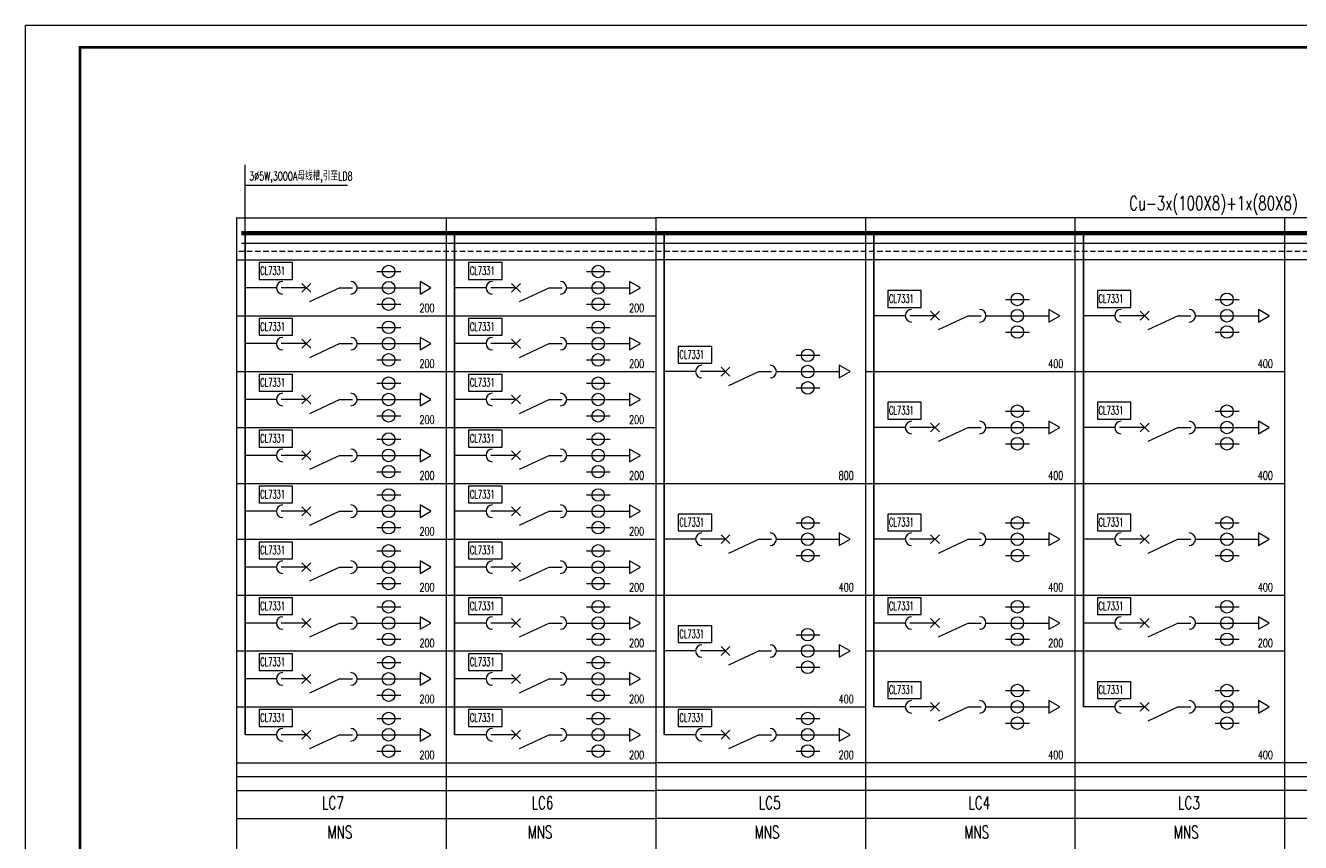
# Model space of a CAD drawing. Extents: x -336391 to 664021, y -458009 to -178412.
# Drawn here: x 297610 to 356012, y -411342 to -373909 of the extents above; entities that cross this region are included whole.
import ezdxf
from ezdxf.enums import TextEntityAlignment as Align

# ---------------------------------------------------------------- set-up
doc = ezdxf.new("R2010")
doc.units = 0
doc.header["$LTSCALE"] = 1000
doc.header["$MEASUREMENT"] = 0
doc.linetypes.add('DASHED2', pattern=[0.375, 0.25, -0.125])
for name, color, linetype in [('A-墙线', 7, 'CONTINUOUS'), ('EQUIP-箱柜', 3, 'CONTINUOUS'), ('WIRE-照明', 6, 'CONTINUOUS'), ('图框', 7, 'CONTINUOUS'), ('电气-文字', 4, 'CONTINUOUS'), ('电气-电缆沟', 9, 'CONTINUOUS'), ('电气-设备标注', 4, 'CONTINUOUS')]:
    doc.layers.add(name, color=color, linetype=linetype)
doc.styles.add('HZ', font='tjromans.shx', dxfattribs={"width": 0.75, "bigfont": 'tjhztxt.shx'})
doc.styles.get("Standard").update_dxf_attribs({"font": 'simplex.shx', "bigfont": 'hztxt.shx'})
doc.linetypes.add('接地线', pattern='A,0.5,-0.25,0,-0.25,["/",Standard,S=0.25,R=0,X=-0.8,Y=-0.12]', length=1)

# ---------------------------------------------------------------- blocks, each defined once
blk = doc.blocks.new('tk2')
at = {"layer": '图框'}
for p in [(118900, 84100), (0, 0)]:
    blk.add_line(p, (0, 84100), dxfattribs=at)
at = {"layer": '图框', "const_width": 120}
blk.add_lwpolyline([(117900, 1000), (117900, 83100), (2500, 83100), (2500, 1000)], close=True, dxfattribs=at)

msp = doc.modelspace()

# ---------------------------------------------------------------- linework, layer by layer
at = {"layer": 'EQUIP-箱柜'}
for p, q in [((313706.9, -385179.5), (314795.5, -385179.5)), ((323306.9, -385179.5), (324395.5, -385179.5)), ((310270.7, -385722.3), (310678, -386129.6)), ((310678, -385722.3), (310270.7, -386129.6)), ((312010.3, -385926), (310618.2, -386575.1)), ((320278, -385722.3), (319870.7, -386129.6)), ((319870.7, -385722.3), (320278, -386129.6)), ((321610.3, -385926), (320218.2, -386575.1)), ((342506.9, -386459.5), (343595.5, -386459.5)), ((352106.9, -386459.5), (353195.5, -386459.5)), ((313706.9, -386672.5), (314795.5, -386672.5)), ((323306.9, -386672.5), (324395.5, -386672.5)), ((339070.7, -387002.3), (339478, -387409.6)), ((339478, -387002.3), (339070.7, -387409.6)), ((348670.7, -387002.3), (349078, -387409.6)), ((349078, -387002.3), (348670.7, -387409.6)), ((313706.9, -387739.5), (314795.5, -387739.5)), ((323306.9, -387739.5), (324395.5, -387739.5)), ((340810.3, -387206), (339418.2, -387855.1)), ((350410.3, -387206), (349018.2, -387855.1)), ((310270.7, -388282.3), (310678, -388689.6)), ((310678, -388282.3), (310270.7, -388689.6)), ((320278, -388282.3), (319870.7, -388689.6)), ((319870.7, -388282.3), (320278, -388689.6)), ((342506.9, -387952.5), (343595.5, -387952.5)), ((352106.9, -387952.5), (353195.5, -387952.5)), ((312010.3, -388486), (310618.2, -389135.1)), ((321610.3, -388486), (320218.2, -389135.1)), ((313706.9, -389232.5), (314795.5, -389232.5)), ((323306.9, -389232.5), (324395.5, -389232.5)), ((332906.9, -389019.5), (333995.5, -389019.5)), ((329878, -389562.3), (329470.7, -389969.6)), ((329470.7, -389562.3), (329878, -389969.6)), ((331210.3, -389766), (329818.2, -390415.1)), ((313706.9, -390299.5), (314795.5, -390299.5)), ((323306.9, -390299.5), (324395.5, -390299.5)), ((332906.9, -390512.5), (333995.5, -390512.5)), ((310270.7, -390842.3), (310678, -391249.6)), ((310678, -390842.3), (310270.7, -391249.6)), ((312010.3, -391046), (310618.2, -391695.1)), ((320278, -390842.3), (319870.7, -391249.6)), ((319870.7, -390842.3), (320278, -391249.6)), ((321610.3, -391046), (320218.2, -391695.1)), ((313706.9, -391792.5), (314795.5, -391792.5)), ((323306.9, -391792.5), (324395.5, -391792.5)), ((342506.9, -391579.5), (343595.5, -391579.5)), ((352106.9, -391579.5), (353195.5, -391579.5)), ((339070.7, -392122.3), (339478, -392529.6)), ((339478, -392122.3), (339070.7, -392529.6)), ((340810.3, -392326), (339418.2, -392975.1)), ((348670.7, -392122.3), (349078, -392529.6)), ((349078, -392122.3), (348670.7, -392529.6)), ((350410.3, -392326), (349018.2, -392975.1)), ((313706.9, -392859.5), (314795.5, -392859.5)), ((323306.9, -392859.5), (324395.5, -392859.5)), ((310270.7, -393402.3), (310678, -393809.6)), ((310678, -393402.3), (310270.7, -393809.6)), ((312010.3, -393606), (310618.2, -394255.1)), ((320278, -393402.3), (319870.7, -393809.6)), ((319870.7, -393402.3), (320278, -393809.6)), ((321610.3, -393606), (320218.2, -394255.1)), ((342506.9, -393072.5), (343595.5, -393072.5)), ((352106.9, -393072.5), (353195.5, -393072.5)), ((313706.9, -394352.5), (314795.5, -394352.5)), ((323306.9, -394352.5), (324395.5, -394352.5)), ((310678, -395962.3), (310270.7, -396369.6)), ((310270.7, -395962.3), (310678, -396369.6)), ((313706.9, -395419.5), (314795.5, -395419.5)), ((320278, -395962.3), (319870.7, -396369.6)), ((319870.7, -395962.3), (320278, -396369.6)), ((323306.9, -395419.5), (324395.5, -395419.5)), ((312010.3, -396166), (310618.2, -396815.1)), ((321610.3, -396166), (320218.2, -396815.1)), ((313706.9, -396912.5), (314795.5, -396912.5)), ((323306.9, -396912.5), (324395.5, -396912.5)), ((332906.9, -396699.5), (333995.5, -396699.5)), ((342506.9, -396699.5), (343595.5, -396699.5)), ((352106.9, -396699.5), (353195.5, -396699.5)), ((329470.7, -397242.3), (329878, -397649.6)), ((329878, -397242.3), (329470.7, -397649.6)), ((331210.3, -397446), (329818.2, -398095.1)), ((339070.7, -397242.3), (339478, -397649.6)), ((339478, -397242.3), (339070.7, -397649.6)), ((340810.3, -397446), (339418.2, -398095.1)), ((348670.7, -397242.3), (349078, -397649.6)), ((349078, -397242.3), (348670.7, -397649.6)), ((350410.3, -397446), (349018.2, -398095.1)), ((313706.9, -397979.5), (314795.5, -397979.5)), ((323306.9, -397979.5), (324395.5, -397979.5)), ((332906.9, -398192.5), (333995.5, -398192.5)), ((342506.9, -398192.5), (343595.5, -398192.5)), ((352106.9, -398192.5), (353195.5, -398192.5)), ((310270.7, -398522.3), (310678, -398929.6)), ((310678, -398522.3), (310270.7, -398929.6)), ((312010.3, -398726), (310618.2, -399375.1)), ((320278, -398522.3), (319870.7, -398929.6)), ((319870.7, -398522.3), (320278, -398929.6)), ((321610.3, -398726), (320218.2, -399375.1)), ((313706.9, -399472.5), (314795.5, -399472.5)), ((323306.9, -399472.5), (324395.5, -399472.5)), ((313706.9, -400539.5), (314795.5, -400539.5)), ((323306.9, -400539.5), (324395.5, -400539.5)), ((342506.9, -400539.5), (343595.5, -400539.5)), ((352106.9, -400539.5), (353195.5, -400539.5)), ((310678, -401082.3), (310270.7, -401489.6)), ((310270.7, -401082.3), (310678, -401489.6)), ((319870.7, -401082.3), (320278, -401489.6)), ((320278, -401082.3), (319870.7, -401489.6)), ((339070.7, -401082.3), (339478, -401489.6)), ((339478, -401082.3), (339070.7, -401489.6)), ((349078, -401082.3), (348670.7, -401489.6)), ((348670.7, -401082.3), (349078, -401489.6)), ((312010.3, -401286), (310618.2, -401935.1)), ((321610.3, -401286), (320218.2, -401935.1)), ((340810.3, -401286), (339418.2, -401935.1)), ((350410.3, -401286), (349018.2, -401935.1)), ((313706.9, -402032.5), (314795.5, -402032.5)), ((323306.9, -402032.5), (324395.5, -402032.5)), ((329470.7, -402362.3), (329878, -402769.6)), ((329878, -402362.3), (329470.7, -402769.6)), ((332906.9, -401819.5), (333995.5, -401819.5)), ((342506.9, -402032.5), (343595.5, -402032.5)), ((352106.9, -402032.5), (353195.5, -402032.5)), ((331210.3, -402566), (329818.2, -403215.1)), ((313706.9, -403099.5), (314795.5, -403099.5)), ((323306.9, -403099.5), (324395.5, -403099.5)), ((332906.9, -403312.5), (333995.5, -403312.5)), ((310270.7, -403642.3), (310678, -404049.6)), ((310678, -403642.3), (310270.7, -404049.6)), ((312010.3, -403846), (310618.2, -404495.1)), ((320278, -403642.3), (319870.7, -404049.6)), ((319870.7, -403642.3), (320278, -404049.6)), ((321610.3, -403846), (320218.2, -404495.1)), ((313706.9, -404592.5), (314795.5, -404592.5)), ((323306.9, -404592.5), (324395.5, -404592.5)), ((342506.9, -404379.5), (343595.5, -404379.5)), ((352106.9, -404379.5), (353195.5, -404379.5)), ((339070.7, -404922.3), (339478, -405329.6)), ((339478, -404922.3), (339070.7, -405329.6)), ((340810.3, -405126), (339418.2, -405775.1)), ((348670.7, -404922.3), (349078, -405329.6)), ((349078, -404922.3), (348670.7, -405329.6)), ((350410.3, -405126), (349018.2, -405775.1)), ((313706.9, -405659.5), (314795.5, -405659.5)), ((323306.9, -405659.5), (324395.5, -405659.5)), ((332906.9, -405659.5), (333995.5, -405659.5)), ((342506.9, -405872.5), (343595.5, -405872.5)), ((352106.9, -405872.5), (353195.5, -405872.5)), ((310270.7, -406202.3), (310678, -406609.6)), ((310678, -406202.3), (310270.7, -406609.6)), ((312010.3, -406406), (310618.2, -407055.1)), ((319870.7, -406202.3), (320278, -406609.6)), ((320278, -406202.3), (319870.7, -406609.6)), ((321610.3, -406406), (320218.2, -407055.1)), ((329878, -406202.3), (329470.7, -406609.6)), ((329470.7, -406202.3), (329878, -406609.6)), ((331210.3, -406406), (329818.2, -407055.1)), ((313706.9, -407152.5), (314795.5, -407152.5)), ((323306.9, -407152.5), (324395.5, -407152.5)), ((332906.9, -407152.5), (333995.5, -407152.5))]:
    msp.add_line(p, q, dxfattribs=at)
at = {"layer": 'EQUIP-箱柜', "color": 3}
for p, q in [((310474.3, -385926), (309322.3, -385926)), ((312010.3, -385926), (312586.3, -385926)), ((320074.3, -385926), (318922.3, -385926)), ((321610.3, -385926), (322186.3, -385926)), ((339274.3, -387206), (338122.3, -387206)), ((340810.3, -387206), (341386.3, -387206)), ((348874.3, -387206), (347722.3, -387206)), ((350410.3, -387206), (350986.3, -387206)), ((310474.3, -388486), (309322.3, -388486)), ((312010.3, -388486), (312586.3, -388486)), ((320074.3, -388486), (318922.3, -388486)), ((321610.3, -388486), (322186.3, -388486)), ((329674.3, -389766), (328522.3, -389766)), ((331210.3, -389766), (331786.3, -389766)), ((310474.3, -391046), (309322.3, -391046)), ((312010.3, -391046), (312586.3, -391046)), ((320074.3, -391046), (318922.3, -391046)), ((321610.3, -391046), (322186.3, -391046)), ((339274.3, -392326), (338122.3, -392326)), ((340810.3, -392326), (341386.3, -392326)), ((348874.3, -392326), (347722.3, -392326)), ((350410.3, -392326), (350986.3, -392326)), ((310474.3, -393606), (309322.3, -393606)), ((312010.3, -393606), (312586.3, -393606)), ((320074.3, -393606), (318922.3, -393606)), ((321610.3, -393606), (322186.3, -393606)), ((310474.3, -396166), (309322.3, -396166)), ((312010.3, -396166), (312586.3, -396166)), ((320074.3, -396166), (318922.3, -396166)), ((321610.3, -396166), (322186.3, -396166)), ((329674.3, -397446), (328522.3, -397446)), ((331210.3, -397446), (331786.3, -397446)), ((339274.3, -397446), (338122.3, -397446)), ((340810.3, -397446), (341386.3, -397446)), ((348874.3, -397446), (347722.3, -397446)), ((350410.3, -397446), (350986.3, -397446)), ((310474.3, -398726), (309322.3, -398726)), ((312010.3, -398726), (312586.3, -398726)), ((320074.3, -398726), (318922.3, -398726)), ((321610.3, -398726), (322186.3, -398726)), ((310474.3, -401286), (309322.3, -401286)), ((312010.3, -401286), (312586.3, -401286)), ((320074.3, -401286), (318922.3, -401286)), ((321610.3, -401286), (322186.3, -401286)), ((339274.3, -401286), (338122.3, -401286)), ((340810.3, -401286), (341386.3, -401286)), ((348874.3, -401286), (347722.3, -401286)), ((350410.3, -401286), (350986.3, -401286)), ((329674.3, -402566), (328522.3, -402566)), ((331210.3, -402566), (331786.3, -402566)), ((310474.3, -403846), (309322.3, -403846)), ((312010.3, -403846), (312586.3, -403846)), ((320074.3, -403846), (318922.3, -403846)), ((321610.3, -403846), (322186.3, -403846)), ((339274.3, -405126), (338122.3, -405126)), ((340810.3, -405126), (341386.3, -405126)), ((348874.3, -405126), (347722.3, -405126)), ((350410.3, -405126), (350986.3, -405126)), ((310474.3, -406406), (309322.3, -406406)), ((312010.3, -406406), (312586.3, -406406)), ((320074.3, -406406), (318922.3, -406406)), ((321610.3, -406406), (322186.3, -406406)), ((329674.3, -406406), (328522.3, -406406)), ((331210.3, -406406), (331786.3, -406406))]:
    msp.add_line(p, q, dxfattribs=at)
at = {"layer": 'EQUIP-箱柜'}
for points in [[(315682.3, -386214), (316181.2, -385926), (315682.3, -385638)], [(325282.3, -386214), (325781.2, -385926), (325282.3, -385638)], [(344482.3, -387494), (344981.2, -387206), (344482.3, -386918)], [(354082.3, -387494), (354581.2, -387206), (354082.3, -386918)], [(315682.3, -388774), (316181.2, -388486), (315682.3, -388198)], [(325282.3, -388774), (325781.2, -388486), (325282.3, -388198)], [(334882.3, -390054), (335381.2, -389766), (334882.3, -389478)], [(315682.3, -391334), (316181.2, -391046), (315682.3, -390758)], [(325282.3, -391334), (325781.2, -391046), (325282.3, -390758)], [(344482.3, -392614), (344981.2, -392326), (344482.3, -392038)], [(354082.3, -392614), (354581.2, -392326), (354082.3, -392038)], [(315682.3, -393894), (316181.2, -393606), (315682.3, -393318)], [(325282.3, -393894), (325781.2, -393606), (325282.3, -393318)], [(315682.3, -396454), (316181.2, -396166), (315682.3, -395878)], [(325282.3, -396454), (325781.2, -396166), (325282.3, -395878)], [(334882.3, -397734), (335381.2, -397446), (334882.3, -397158)], [(344482.3, -397734), (344981.2, -397446), (344482.3, -397158)], [(354082.3, -397734), (354581.2, -397446), (354082.3, -397158)], [(315682.3, -399014), (316181.2, -398726), (315682.3, -398438)], [(325282.3, -399014), (325781.2, -398726), (325282.3, -398438)], [(315682.3, -401574), (316181.2, -401286), (315682.3, -400998)], [(325282.3, -401574), (325781.2, -401286), (325282.3, -400998)], [(344482.3, -401574), (344981.2, -401286), (344482.3, -400998)], [(354082.3, -401574), (354581.2, -401286), (354082.3, -400998)], [(334882.3, -402854), (335381.2, -402566), (334882.3, -402278)], [(315682.3, -404134), (316181.2, -403846), (315682.3, -403558)], [(325282.3, -404134), (325781.2, -403846), (325282.3, -403558)], [(344482.3, -405414), (344981.2, -405126), (344482.3, -404838)], [(354082.3, -405414), (354581.2, -405126), (354082.3, -404838)], [(315682.3, -406694), (316181.2, -406406), (315682.3, -406118)], [(325282.3, -406694), (325781.2, -406406), (325282.3, -406118)], [(334882.3, -406694), (335381.2, -406406), (334882.3, -406118)]]:
    msp.add_lwpolyline(points, close=True, dxfattribs=at)
for centre in [(314242.3, -385179.5), (323842.3, -385179.5), (314242.3, -385926), (323842.3, -385926), (314242.3, -386672.5), (323842.3, -386672.5), (343042.3, -386459.5), (352642.3, -386459.5), (343042.3, -387206), (352642.3, -387206), (314242.3, -387739.5), (323842.3, -387739.5), (343042.3, -387952.5), (352642.3, -387952.5), (314242.3, -388486), (323842.3, -388486), (314242.3, -389232.5), (323842.3, -389232.5), (333442.3, -389019.5), (333442.3, -389766), (314242.3, -390299.5), (323842.3, -390299.5), (333442.3, -390512.5), (314242.3, -391046), (323842.3, -391046), (314242.3, -391792.5), (323842.3, -391792.5), (343042.3, -391579.5), (352642.3, -391579.5), (343042.3, -392326), (352642.3, -392326), (314242.3, -392859.5), (323842.3, -392859.5), (343042.3, -393072.5), (352642.3, -393072.5), (314242.3, -393606), (323842.3, -393606), (314242.3, -394352.5), (323842.3, -394352.5), (314242.3, -395419.5), (323842.3, -395419.5), (314242.3, -396166), (323842.3, -396166), (333442.3, -396699.5), (343042.3, -396699.5), (352642.3, -396699.5), (314242.3, -396912.5), (323842.3, -396912.5), (314242.3, -397979.5), (323842.3, -397979.5), (333442.3, -397446), (343042.3, -397446), (352642.3, -397446), (333442.3, -398192.5), (343042.3, -398192.5), (352642.3, -398192.5), (314242.3, -398726), (323842.3, -398726), (314242.3, -399472.5), (323842.3, -399472.5), (314242.3, -400539.5), (323842.3, -400539.5), (343042.3, -400539.5), (352642.3, -400539.5), (314242.3, -401286), (323842.3, -401286), (343042.3, -401286), (352642.3, -401286), (314242.3, -402032.5), (323842.3, -402032.5), (333442.3, -401819.5), (343042.3, -402032.5), (352642.3, -402032.5), (333442.3, -402566), (314242.3, -403099.5), (323842.3, -403099.5), (333442.3, -403312.5), (314242.3, -403846), (323842.3, -403846), (343042.3, -404379.5), (352642.3, -404379.5), (314242.3, -404592.5), (323842.3, -404592.5), (343042.3, -405126), (352642.3, -405126), (314242.3, -405659.5), (323842.3, -405659.5), (333442.3, -405659.5), (343042.3, -405872.5), (352642.3, -405872.5), (314242.3, -406406), (323842.3, -406406), (333442.3, -406406), (314242.3, -407152.5), (323842.3, -407152.5), (333442.3, -407152.5)]:
    msp.add_circle(centre, 288, dxfattribs=at)
for centre, start, end in [((309394.3, -385926), 90, 270), ((312514.3, -385926), 270, 90), ((318994.3, -385926), 90, 270), ((322114.3, -385926), 270, 90), ((338194.3, -387206), 90, 270), ((341314.3, -387206), 270, 90), ((347794.3, -387206), 90, 270), ((350914.3, -387206), 270, 90), ((309394.3, -388486), 90, 270), ((312514.3, -388486), 270, 90), ((318994.3, -388486), 90, 270), ((322114.3, -388486), 270, 90), ((328594.3, -389766), 90, 270), ((331714.3, -389766), 270, 90), ((309394.3, -391046), 90, 270), ((312514.3, -391046), 270, 90), ((318994.3, -391046), 90, 270), ((322114.3, -391046), 270, 90), ((338194.3, -392326), 90, 270), ((341314.3, -392326), 270, 90), ((347794.3, -392326), 90, 270), ((350914.3, -392326), 270, 90), ((309394.3, -393606), 90, 270), ((312514.3, -393606), 270, 90), ((318994.3, -393606), 90, 270), ((322114.3, -393606), 270, 90), ((309394.3, -396166), 90, 270), ((312514.3, -396166), 270, 90), ((318994.3, -396166), 90, 270), ((322114.3, -396166), 270, 90), ((328594.3, -397446), 90, 270), ((331714.3, -397446), 270, 90), ((338194.3, -397446), 90, 270), ((341314.3, -397446), 270, 90), ((347794.3, -397446), 90, 270), ((350914.3, -397446), 270, 90), ((309394.3, -398726), 90, 270), ((312514.3, -398726), 270, 90), ((318994.3, -398726), 90, 270), ((322114.3, -398726), 270, 90), ((309394.3, -401286), 90, 270), ((312514.3, -401286), 270, 90), ((318994.3, -401286), 90, 270), ((322114.3, -401286), 270, 90), ((338194.3, -401286), 90, 270), ((341314.3, -401286), 270, 90), ((347794.3, -401286), 90, 270), ((350914.3, -401286), 270, 90), ((328594.3, -402566), 90, 270), ((331714.3, -402566), 270, 90), ((309394.3, -403846), 90, 270), ((312514.3, -403846), 270, 90), ((318994.3, -403846), 90, 270), ((322114.3, -403846), 270, 90), ((338194.3, -405126), 90, 270), ((341314.3, -405126), 270, 90), ((347794.3, -405126), 90, 270), ((350914.3, -405126), 270, 90), ((309394.3, -406406), 90, 270), ((312514.3, -406406), 270, 90), ((318994.3, -406406), 90, 270), ((322114.3, -406406), 270, 90), ((328594.3, -406406), 90, 270), ((331714.3, -406406), 270, 90)]:
    msp.add_arc(centre, 288, start, end, dxfattribs=at)
at = {"layer": 'WIRE-照明'}
for p, q in [((307666.3, -383420.3), (307666.3, -380290.5)), ((309106.3, -385926), (307666.3, -385926)), ((312802.3, -385926), (315682.3, -385926)), ((318706.3, -385926), (317266.3, -385926)), ((322402.3, -385926), (325282.3, -385926)), ((337906.3, -387206), (336466.3, -387206)), ((341602.3, -387206), (344482.3, -387206)), ((347506.3, -387206), (346066.3, -387206)), ((351202.3, -387206), (354082.3, -387206)), ((309106.3, -388486), (307666.3, -388486)), ((312802.3, -388486), (315682.3, -388486)), ((318706.3, -388486), (317266.3, -388486)), ((322402.3, -388486), (325282.3, -388486)), ((328306.3, -389766), (326866.3, -389766)), ((332002.3, -389766), (334882.3, -389766)), ((309106.3, -391046), (307666.3, -391046)), ((312802.3, -391046), (315682.3, -391046)), ((318706.3, -391046), (317266.3, -391046)), ((322402.3, -391046), (325282.3, -391046)), ((337906.3, -392326), (336466.3, -392326)), ((341602.3, -392326), (344482.3, -392326)), ((347506.3, -392326), (346066.3, -392326)), ((351202.3, -392326), (354082.3, -392326)), ((309106.3, -393606), (307666.3, -393606)), ((312802.3, -393606), (315682.3, -393606)), ((318706.3, -393606), (317266.3, -393606)), ((322402.3, -393606), (325282.3, -393606)), ((309106.3, -396166), (307666.3, -396166)), ((312802.3, -396166), (315682.3, -396166)), ((318706.3, -396166), (317266.3, -396166)), ((322402.3, -396166), (325282.3, -396166)), ((328306.3, -397446), (326866.3, -397446)), ((332002.3, -397446), (334882.3, -397446)), ((337906.3, -397446), (336466.3, -397446)), ((341602.3, -397446), (344482.3, -397446)), ((347506.3, -397446), (346066.3, -397446)), ((351202.3, -397446), (354082.3, -397446)), ((309106.3, -398726), (307666.3, -398726)), ((312802.3, -398726), (315682.3, -398726)), ((318706.3, -398726), (317266.3, -398726)), ((322402.3, -398726), (325282.3, -398726)), ((309106.3, -401286), (307666.3, -401286)), ((312802.3, -401286), (315682.3, -401286)), ((318706.3, -401286), (317266.3, -401286)), ((322402.3, -401286), (325282.3, -401286)), ((337906.3, -401286), (336466.3, -401286)), ((341602.3, -401286), (344482.3, -401286)), ((347506.3, -401286), (346066.3, -401286)), ((351202.3, -401286), (354082.3, -401286)), ((328306.3, -402566), (326866.3, -402566)), ((332002.3, -402566), (334882.3, -402566)), ((309106.3, -403846), (307666.3, -403846)), ((312802.3, -403846), (315682.3, -403846)), ((318706.3, -403846), (317266.3, -403846)), ((322402.3, -403846), (325282.3, -403846)), ((337906.3, -405126), (336466.3, -405126)), ((341602.3, -405126), (344482.3, -405126)), ((347506.3, -405126), (346066.3, -405126)), ((351202.3, -405126), (354082.3, -405126)), ((309106.3, -406406), (307666.3, -406406)), ((312802.3, -406406), (315682.3, -406406)), ((318706.3, -406406), (317266.3, -406406)), ((322402.3, -406406), (325282.3, -406406)), ((328306.3, -406406), (326866.3, -406406)), ((332002.3, -406406), (334882.3, -406406))]:
    msp.add_line(p, q, dxfattribs=at)
at = {"layer": 'WIRE-照明', "color": 3}
msp.add_line((367238.2, -383893.1), (307503.5, -383893.1), dxfattribs=at)
at = {"layer": 'WIRE-照明', "linetype": '接地线'}
msp.add_line((400539.5, -408326), (307282.3, -408326), dxfattribs=at)
at = {"layer": 'WIRE-照明', "color": 3, "const_width": 192}
for points in [[(307500.1, -383420.3), (326482.3, -383420.3)], [(367238.2, -383420.3), (326482.3, -383420.3)]]:
    msp.add_lwpolyline(points, dxfattribs=at)
at = {"layer": 'WIRE-照明', "const_width": 76.8}
for points in [[(307666.3, -383420.3), (307666.3, -406406)], [(317266.3, -383420.3), (317266.3, -406406)], [(326866.3, -383420.3), (326866.3, -406406)], [(336466.3, -383420.3), (336466.3, -405126)], [(346066.3, -383420.3), (346066.3, -405126)]]:
    msp.add_lwpolyline(points, dxfattribs=at)
at = {"layer": '电气-文字'}
for p, q in [((307282.3, -382726), (307282.3, -438406)), ((307282.3, -382726), (307282.3, -438406)), ((307282.3, -382726), (307282.3, -438406)), ((307282.3, -382726), (326482.3, -382726)), ((316882.3, -382726), (316882.3, -438406)), ((326482.3, -382726), (326482.3, -438406)), ((326482.3, -382726), (326482.3, -438406)), ((384082.3, -382726), (326482.3, -382726)), ((326482.3, -382726), (326482.3, -438406)), ((326482.3, -382726), (326482.3, -438406)), ((326482.3, -382726), (326482.3, -438406)), ((336082.3, -382726), (336082.3, -438406)), ((345682.3, -382726), (345682.3, -438406)), ((355282.3, -382726), (355282.3, -438406)), ((355282.3, -382726), (355282.3, -438406)), ((355282.3, -382726), (355282.3, -438406)), ((307282.3, -384646), (326482.3, -384646)), ((384082.3, -384646), (326482.3, -384646)), ((307282.3, -387206), (316882.3, -387206)), ((316882.3, -387206), (326482.3, -387206)), ((307282.3, -389766), (316882.3, -389766)), ((316882.3, -389766), (326482.3, -389766)), ((336082.3, -389766), (345682.3, -389766)), ((345682.3, -389766), (355282.3, -389766)), ((307282.3, -392326), (316882.3, -392326)), ((316882.3, -392326), (326482.3, -392326)), ((307282.3, -394886), (316882.3, -394886)), ((316882.3, -394886), (326482.3, -394886)), ((326482.3, -394886), (336082.3, -394886)), ((336082.3, -394886), (345682.3, -394886)), ((345682.3, -394886), (355282.3, -394886)), ((307282.3, -397446), (316882.3, -397446)), ((316882.3, -397446), (326482.3, -397446)), ((307282.3, -400006), (316882.3, -400006)), ((316882.3, -400006), (326482.3, -400006)), ((326482.3, -400006), (336082.3, -400006)), ((336082.3, -400006), (345682.3, -400006)), ((345682.3, -400006), (355282.3, -400006)), ((307282.3, -402566), (316882.3, -402566)), ((316882.3, -402566), (326482.3, -402566)), ((336082.3, -402566), (345682.3, -402566)), ((345682.3, -402566), (355282.3, -402566)), ((307282.3, -405126), (316882.3, -405126)), ((316882.3, -405126), (326482.3, -405126)), ((326482.3, -405126), (336082.3, -405126)), ((307282.3, -407686), (326482.3, -407686)), ((400539.5, -407686), (326482.3, -407686)), ((307282.3, -408966), (326482.3, -408966)), ((400539.5, -408966), (326482.3, -408966)), ((307282.3, -410246), (326482.3, -410246)), ((400539.5, -410246), (326482.3, -410246))]:
    msp.add_line(p, q, dxfattribs=at)
for points in [[(308306.3, -384774), (308306.3, -385542), (309842.3, -385542), (309842.3, -384774)], [(317906.3, -384774), (317906.3, -385542), (319442.3, -385542), (319442.3, -384774)], [(337106.3, -386054), (337106.3, -386822), (338642.3, -386822), (338642.3, -386054)], [(346706.3, -386054), (346706.3, -386822), (348242.3, -386822), (348242.3, -386054)], [(308306.3, -387334), (308306.3, -388102), (309842.3, -388102), (309842.3, -387334)], [(317906.3, -387334), (317906.3, -388102), (319442.3, -388102), (319442.3, -387334)], [(327506.3, -388614), (327506.3, -389382), (329042.3, -389382), (329042.3, -388614)], [(308306.3, -389894), (308306.3, -390662), (309842.3, -390662), (309842.3, -389894)], [(317906.3, -389894), (317906.3, -390662), (319442.3, -390662), (319442.3, -389894)], [(337106.3, -391174), (337106.3, -391942), (338642.3, -391942), (338642.3, -391174)], [(346706.3, -391174), (346706.3, -391942), (348242.3, -391942), (348242.3, -391174)], [(308306.3, -392454), (308306.3, -393222), (309842.3, -393222), (309842.3, -392454)], [(317906.3, -392454), (317906.3, -393222), (319442.3, -393222), (319442.3, -392454)], [(308306.3, -395014), (308306.3, -395782), (309842.3, -395782), (309842.3, -395014)], [(317906.3, -395014), (317906.3, -395782), (319442.3, -395782), (319442.3, -395014)], [(327506.3, -396294), (327506.3, -397062), (329042.3, -397062), (329042.3, -396294)], [(337106.3, -396294), (337106.3, -397062), (338642.3, -397062), (338642.3, -396294)], [(346706.3, -396294), (346706.3, -397062), (348242.3, -397062), (348242.3, -396294)], [(308306.3, -397574), (308306.3, -398342), (309842.3, -398342), (309842.3, -397574)], [(317906.3, -397574), (317906.3, -398342), (319442.3, -398342), (319442.3, -397574)], [(308306.3, -400134), (308306.3, -400902), (309842.3, -400902), (309842.3, -400134)], [(317906.3, -400134), (317906.3, -400902), (319442.3, -400902), (319442.3, -400134)], [(337106.3, -400134), (337106.3, -400902), (338642.3, -400902), (338642.3, -400134)], [(346706.3, -400134), (346706.3, -400902), (348242.3, -400902), (348242.3, -400134)], [(327506.3, -401414), (327506.3, -402182), (329042.3, -402182), (329042.3, -401414)], [(308306.3, -402694), (308306.3, -403462), (309842.3, -403462), (309842.3, -402694)], [(317906.3, -402694), (317906.3, -403462), (319442.3, -403462), (319442.3, -402694)], [(337106.3, -403974), (337106.3, -404742), (338642.3, -404742), (338642.3, -403974)], [(346706.3, -403974), (346706.3, -404742), (348242.3, -404742), (348242.3, -403974)], [(308306.3, -405254), (308306.3, -406022), (309842.3, -406022), (309842.3, -405254)], [(317906.3, -405254), (317906.3, -406022), (319442.3, -406022), (319442.3, -405254)], [(327506.3, -405254), (327506.3, -406022), (329042.3, -406022), (329042.3, -405254)]]:
    msp.add_lwpolyline(points, close=True, dxfattribs=at)
at = {"layer": '电气-电缆沟', "linetype": 'DASHED2'}
msp.add_line((367249.7, -384258.4), (307282.3, -384258.4), dxfattribs=at)
at = {"layer": '电气-设备标注'}
msp.add_line((307666.3, -381223.3), (312353.1, -381223.3), dxfattribs=at)

# ---------------------------------------------------------------- block references
at = {"layer": 'A-墙线'}
msp.add_blockref('tk2', (297610.3, -458008.9), dxfattribs=at)

# ---------------------------------------------------------------- texts
at = {"layer": '电气-文字', "style": 'HZ', "width": 0.7}
msp.add_text('Cu-3x(100X8)+1x(80X8)', height=640, dxfattribs=at).set_placement((352024.1, -382092.4), align=Align.MIDDLE)
at = {"layer": '电气-文字', "style": 'HZ'}
for s, height, width, p in [('CL7331', 384, 0.5, (308363.7, -385336)), ('CL7331', 384, 0.5, (317963.7, -385336)), ('CL7331', 384, 0.5, (337163.7, -386616)), ('CL7331', 384, 0.5, (346763.7, -386616)), ('200', 384, 0.7, (315657.1, -387038.8)), ('200', 384, 0.7, (325257.1, -387038.8)), ('CL7331', 384, 0.5, (308363.7, -387896)), ('CL7331', 384, 0.5, (317963.7, -387896)), ('CL7331', 384, 0.5, (327563.7, -389176)), ('200', 384, 0.7, (315657.1, -389598.8)), ('200', 384, 0.7, (325257.1, -389598.8)), ('400', 384, 0.7, (344457.1, -389598.8)), ('400', 384, 0.7, (354057.1, -389598.8)), ('CL7331', 384, 0.5, (308363.7, -390456)), ('CL7331', 384, 0.5, (317963.7, -390456)), ('200', 384, 0.7, (315657.1, -392158.8)), ('200', 384, 0.7, (325257.1, -392158.8)), ('CL7331', 384, 0.5, (337163.7, -391736)), ('CL7331', 384, 0.5, (346763.7, -391736)), ('CL7331', 384, 0.5, (308363.7, -393016)), ('CL7331', 384, 0.5, (317963.7, -393016)), ('200', 384, 0.7, (315657.1, -394718.8)), ('200', 384, 0.7, (325257.1, -394718.8)), ('800', 384, 0.7, (334857.1, -394718.8)), ('400', 384, 0.7, (344457.1, -394718.8)), ('400', 384, 0.7, (354057.1, -394718.8)), ('CL7331', 384, 0.5, (308363.7, -395576)), ('CL7331', 384, 0.5, (317963.7, -395576)), ('CL7331', 384, 0.5, (327563.7, -396856)), ('CL7331', 384, 0.5, (337163.7, -396856)), ('CL7331', 384, 0.5, (346763.7, -396856)), ('200', 384, 0.7, (315657.1, -397278.8)), ('200', 384, 0.7, (325257.1, -397278.8)), ('CL7331', 384, 0.5, (308363.7, -398136)), ('CL7331', 384, 0.5, (317963.7, -398136)), ('200', 384, 0.7, (315657.1, -399838.8)), ('200', 384, 0.7, (325257.1, -399838.8)), ('400', 384, 0.7, (334857.1, -399838.8)), ('400', 384, 0.7, (344457.1, -399838.8)), ('400', 384, 0.7, (354057.1, -399838.8)), ('CL7331', 384, 0.5, (308363.7, -400696)), ('CL7331', 384, 0.5, (317963.7, -400696)), ('CL7331', 384, 0.5, (337163.7, -400696)), ('CL7331', 384, 0.5, (346763.7, -400696)), ('CL7331', 384, 0.5, (327563.7, -401976)), ('200', 384, 0.7, (315657.1, -402398.8)), ('200', 384, 0.7, (325257.1, -402398.8)), ('200', 384, 0.7, (344457.1, -402398.8)), ('200', 384, 0.7, (354057.1, -402398.8)), ('CL7331', 384, 0.5, (308363.7, -403256)), ('CL7331', 384, 0.5, (317963.7, -403256)), ('200', 384, 0.7, (315657.1, -404958.8)), ('200', 384, 0.7, (325257.1, -404958.8)), ('400', 384, 0.7, (334857.1, -404958.8)), ('CL7331', 384, 0.5, (337163.7, -404536)), ('CL7331', 384, 0.5, (346763.7, -404536)), ('CL7331', 384, 0.5, (308363.7, -405816)), ('CL7331', 384, 0.5, (317963.7, -405816)), ('CL7331', 384, 0.5, (327563.7, -405816)), ('200', 384, 0.7, (315657.1, -407518.8)), ('200', 384, 0.7, (325257.1, -407518.8)), ('200', 384, 0.7, (334857.1, -407518.8)), ('400', 384, 0.7, (344457.1, -407518.8)), ('400', 384, 0.7, (354057.1, -407518.8)), ('LC7', 576, 0.7, (311191.1, -409813.5)), ('LC6', 576, 0.7, (320791.1, -409813.5)), ('LC5', 576, 0.7, (331197.1, -409813.5)), ('LC4', 576, 0.7, (340797.1, -409813.5)), ('LC3', 576, 0.7, (350403.1, -409813.5)), ('MNS', 576, 0.7, (311441.9, -411157.5)), ('MNS', 576, 0.7, (320604.1, -411157.5)), ('MNS', 576, 0.7, (331007.9, -411157.5)), ('MNS', 576, 0.7, (340607.9, -411157.5)), ('MNS', 576, 0.7, (350207.9, -411157.5))]:
    msp.add_text(s, height=height, dxfattribs=dict(at, width=width)).set_placement(p)
at = {"layer": '电气-设备标注', "style": 'HZ', "width": 0.7}
msp.add_text('3%%C5W,3000A母线槽,引至LD8', height=384, dxfattribs=at).set_placement((307853.8, -381004.7))

doc.saveas('drawing.dxf')
